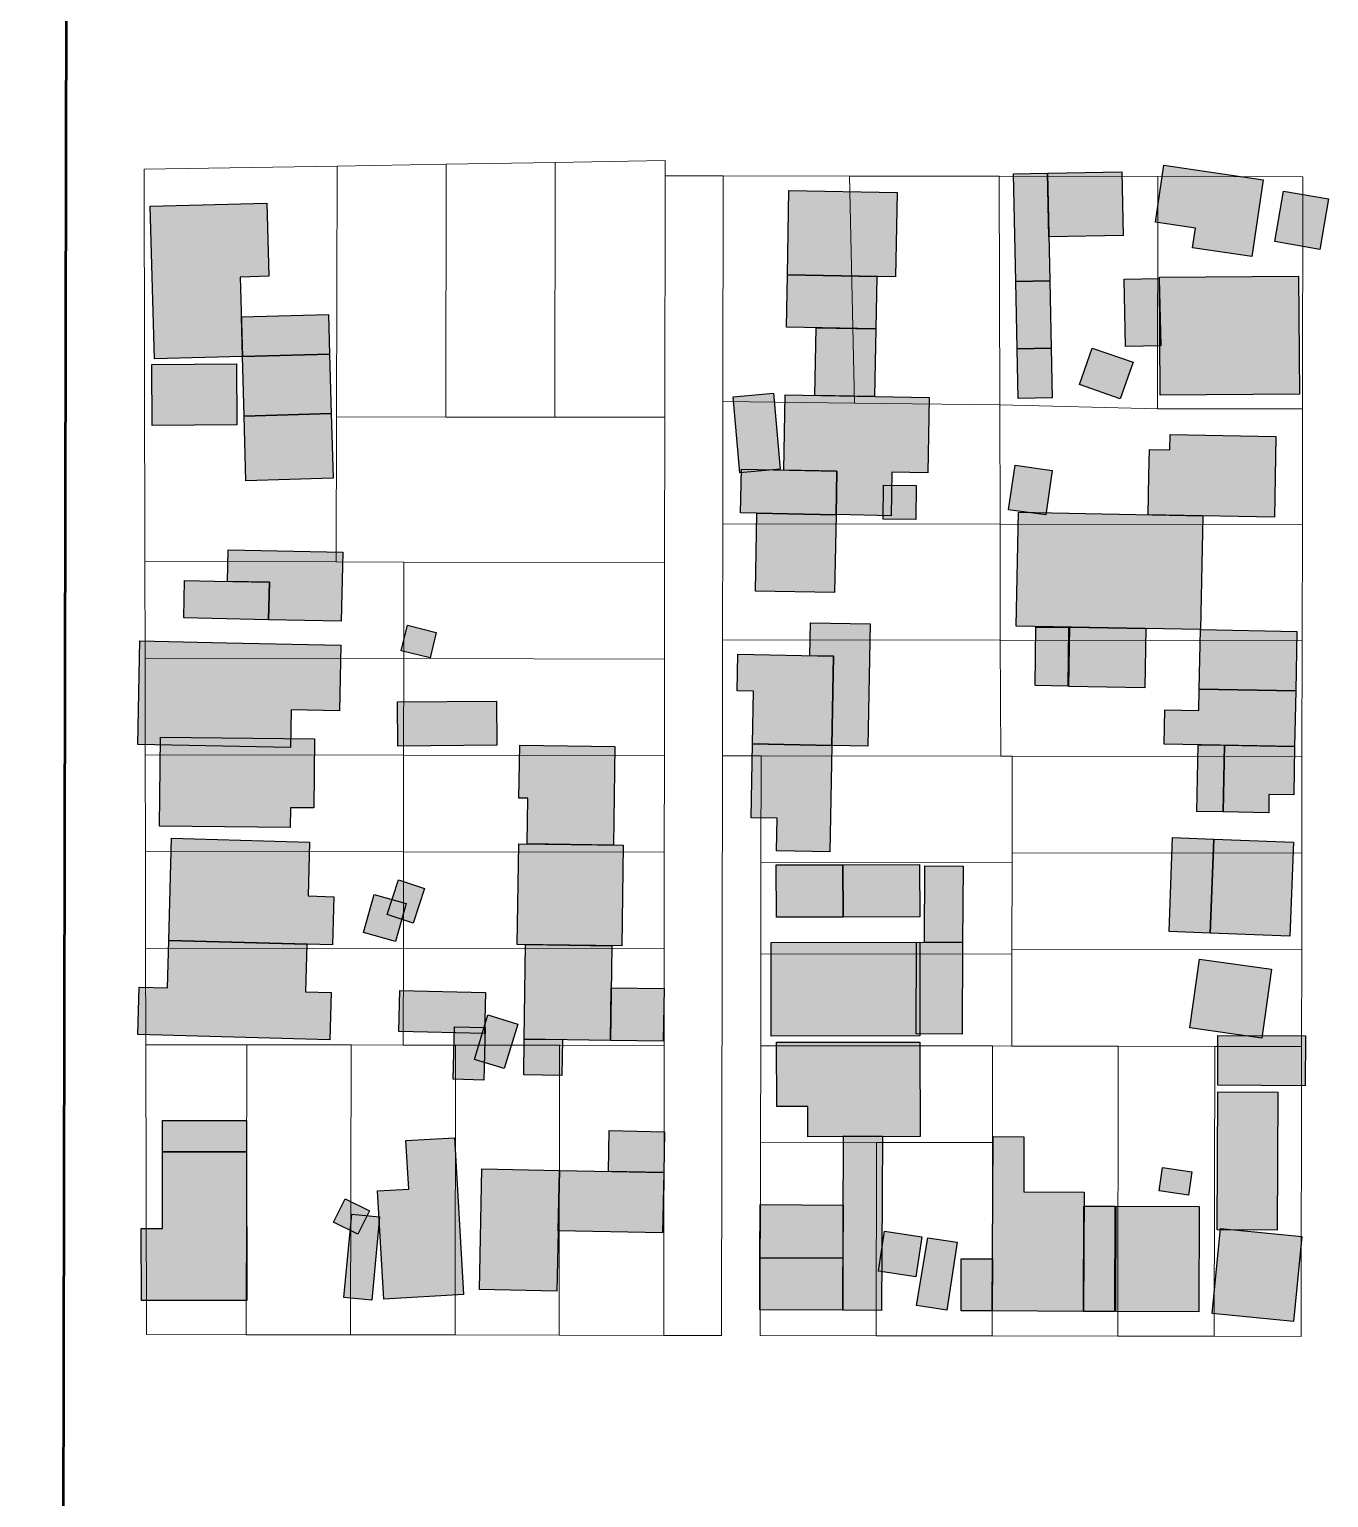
# Model space of a CAD drawing. Header units: millimetres. Extents: x -71 to 10084, y -63 to 6230.
# Drawn here: x 5423.4 to 5557.9, y 2720.1 to 2872 of the extents above; entities that cross this region are included whole.
import ezdxf

# ---------------------------------------------------------------- set-up
doc = ezdxf.new("R2010")
doc.units = ezdxf.units.MM
doc.layers.add('01. Manzanas Esc. Urbana', color=254, linetype='Continuous', lineweight=5, true_color=0xcccccc)
doc.layers.add('01. Parcelas Esc. Urbana', color=8, linetype='Continuous', lineweight=5, true_color=0x808080)
doc.layers.add('03. Vias Terciarias', color=252, linetype='Continuous', lineweight=50)
doc.layers.add('Edificaciones Pilar', color=50, linetype='Continuous')

msp = doc.modelspace()

# ---------------------------------------------------------------- hatches: boundary and pattern name
at = {"layer": 'Edificaciones Pilar', "transparency": 33554559}
for points in [[(5529.05, 2845.98), (5525.53, 2845.91), (5525.3, 2857.05), (5528.82, 2857.12), (5529.05, 2845.98)], [(5536.67, 2850.68), (5528.96, 2850.52), (5528.82, 2857.12), (5536.53, 2857.28), (5536.67, 2850.68)], [(5544.15, 2851.43), (5540, 2852.04), (5540.87, 2857.96), (5551.14, 2856.45), (5549.97, 2848.5), (5543.85, 2849.4), (5544.15, 2851.43)], [(5513.1, 2846.38), (5501.9, 2846.59), (5502.06, 2855.33), (5513.26, 2855.12), (5513.1, 2846.38)], [(5557.03, 2849.24), (5552.37, 2850.04), (5553.26, 2855.26), (5557.93, 2854.46), (5557.03, 2849.24)], [(5445.48, 2838.15), (5436.37, 2837.9), (5435.93, 2853.7), (5448.01, 2854.03), (5448.22, 2846.45), (5445.25, 2846.37), (5445.48, 2838.15)], [(5511.05, 2841.01), (5501.79, 2841.18), (5501.9, 2846.59), (5511.15, 2846.42), (5511.05, 2841.01)], [(5540.55, 2839.26), (5536.91, 2839.18), (5536.76, 2846.14), (5540.4, 2846.22), (5540.55, 2839.26)], [(5554.9, 2834.27), (5540.5, 2834.16), (5540.41, 2846.35), (5554.81, 2846.45), (5554.9, 2834.27)], [(5529.2, 2839.02), (5525.68, 2838.95), (5525.53, 2845.91), (5529.06, 2845.98), (5529.2, 2839.02)], [(5454.5, 2838.41), (5445.48, 2838.15), (5445.37, 2842.24), (5454.39, 2842.49), (5454.5, 2838.41)], [(5510.92, 2834.01), (5504.74, 2834.13), (5504.87, 2841.12), (5511.05, 2841.01), (5510.92, 2834.01)], [(5454.68, 2832.24), (5445.65, 2831.98), (5445.48, 2838.15), (5454.5, 2838.41), (5454.68, 2832.24)], [(5529.31, 2833.88), (5525.79, 2833.8), (5525.68, 2838.95), (5529.2, 2839.02), (5529.31, 2833.88)], [(5536.36, 2833.78), (5532.13, 2835.26), (5533.45, 2839.03), (5537.68, 2837.56), (5536.36, 2833.78)], [(5444.9, 2831.07), (5436.12, 2831.02), (5436.09, 2837.34), (5444.86, 2837.39), (5444.9, 2831.07)], [(5501.14, 2826.48), (5496.97, 2826.12), (5496.29, 2833.99), (5500.45, 2834.35), (5501.14, 2826.48)], [(5507.03, 2826.29), (5501.52, 2826.4), (5501.66, 2834.18), (5516.59, 2833.9), (5516.44, 2826.12), (5512.72, 2826.19), (5512.64, 2821.68), (5506.94, 2821.79), (5507.03, 2826.29)], [(5454.86, 2825.55), (5445.84, 2825.3), (5445.65, 2831.98), (5454.68, 2832.24), (5454.86, 2825.55)], [(5552.31, 2821.51), (5539.25, 2821.77), (5539.33, 2825.84), (5539.38, 2828.53), (5541.49, 2828.5), (5541.52, 2830.09), (5552.47, 2829.88), (5552.31, 2821.51)], [(5506.94, 2821.78), (5497.05, 2821.97), (5497.14, 2826.48), (5507.02, 2826.3), (5506.94, 2821.78)], [(5528.65, 2821.75), (5524.79, 2822.3), (5525.46, 2826.92), (5529.31, 2826.37), (5528.65, 2821.75)], [(5515.19, 2821.29), (5511.82, 2821.32), (5511.86, 2824.83), (5515.23, 2824.79), (5515.19, 2821.29)], [(5506.79, 2813.73), (5498.59, 2813.88), (5498.74, 2821.94), (5506.94, 2821.78), (5506.79, 2813.73)], [(5544.66, 2809.89), (5525.58, 2810.26), (5525.81, 2822.03), (5544.89, 2821.66), (5544.66, 2809.89)], [(5448.27, 2814.8), (5443.94, 2814.88), (5444.01, 2818.13), (5455.86, 2817.89), (5455.71, 2810.75), (5448.19, 2810.9), (5448.27, 2814.8)], [(5448.19, 2810.9), (5439.41, 2811.09), (5439.48, 2814.97), (5442.6, 2814.91), (5448.27, 2814.8), (5448.19, 2810.9)], [(5464.9, 2806.96), (5461.91, 2807.7), (5462.56, 2810.35), (5465.55, 2809.6), (5464.9, 2806.96)], [(5510.24, 2797.83), (5506.49, 2797.9), (5506.67, 2807.15), (5504.23, 2807.19), (5504.3, 2810.6), (5510.48, 2810.48), (5510.24, 2797.83)], [(5531.01, 2810.09), (5530.92, 2804.04), (5527.54, 2804.09), (5527.63, 2810.15), (5531.01, 2810.09)], [(5538.91, 2803.85), (5531.03, 2804), (5531.15, 2810.15), (5539.02, 2810), (5538.91, 2803.85)], [(5554.52, 2803.55), (5544.54, 2803.74), (5544.66, 2809.89), (5554.64, 2809.69), (5554.52, 2803.55)], [(5450.46, 2797.69), (5434.65, 2798), (5434.86, 2808.71), (5443.82, 2808.52), (5455.66, 2808.28), (5455.52, 2801.49), (5450.53, 2801.59), (5450.46, 2797.69)], [(5506.49, 2797.9), (5498.3, 2798.06), (5498.4, 2803.51), (5496.71, 2803.54), (5496.78, 2807.33), (5506.67, 2807.15), (5506.49, 2797.9)], [(5554.41, 2797.78), (5540.9, 2798.05), (5540.96, 2801.59), (5544.5, 2801.52), (5544.54, 2803.74), (5554.52, 2803.55), (5554.41, 2797.78)], [(5471.8, 2797.92), (5461.57, 2797.84), (5461.54, 2802.42), (5471.77, 2802.49), (5471.8, 2797.92)], [(5450.42, 2789.41), (5436.89, 2789.56), (5436.99, 2798.77), (5452.94, 2798.6), (5452.87, 2791.43), (5450.44, 2791.46), (5450.42, 2789.41)], [(5483.89, 2787.59), (5474.96, 2787.72), (5475.03, 2792.45), (5474.11, 2792.46), (5474.19, 2797.94), (5484.04, 2797.79), (5483.89, 2787.59)], [(5506.29, 2786.9), (5500.78, 2787), (5500.84, 2790.37), (5498.15, 2790.42), (5498.3, 2798.06), (5506.49, 2797.9), (5506.29, 2786.9)], [(5547.01, 2791.02), (5544.29, 2791.08), (5544.43, 2797.98), (5547.14, 2797.92), (5547.01, 2791.02)], [(5551.72, 2790.93), (5547.01, 2791.02), (5547.14, 2797.92), (5554.41, 2797.78), (5554.31, 2792.78), (5551.75, 2792.83), (5551.72, 2790.93)], [(5454.81, 2777.26), (5437.85, 2777.73), (5438.15, 2788.29), (5452.43, 2787.89), (5452.28, 2782.32), (5454.95, 2782.24), (5454.81, 2777.26)], [(5546.03, 2788.21), (5545.66, 2778.48), (5541.41, 2778.65), (5541.78, 2788.38), (5546.03, 2788.21)], [(5484.74, 2777.15), (5473.93, 2777.31), (5474.08, 2787.73), (5484.9, 2787.57), (5484.74, 2777.15)], [(5553.91, 2778.17), (5545.66, 2778.48), (5546.03, 2788.21), (5554.28, 2787.89), (5553.91, 2778.17)], [(5507.66, 2780.13), (5500.76, 2780.12), (5500.75, 2785.55), (5507.65, 2785.56), (5507.66, 2780.13)], [(5515.59, 2780.15), (5507.66, 2780.13), (5507.65, 2785.56), (5515.58, 2785.58), (5515.59, 2780.15)], [(5520.04, 2777.51), (5516.1, 2777.53), (5516.14, 2785.44), (5520.08, 2785.42), (5520.04, 2777.51)], [(5463.16, 2779.52), (5460.47, 2780.4), (5461.64, 2783.98), (5464.33, 2783.09), (5463.16, 2779.52)], [(5461.33, 2777.61), (5458, 2778.55), (5459.11, 2782.47), (5462.43, 2781.53), (5461.33, 2777.61)], [(5434.65, 2768), (5434.79, 2772.88), (5437.72, 2772.8), (5437.85, 2777.73), (5452.14, 2777.33), (5452, 2772.4), (5454.67, 2772.32), (5454.53, 2767.44), (5434.65, 2768)], [(5483.58, 2767.38), (5474.66, 2767.52), (5474.8, 2777.3), (5483.73, 2777.16), (5483.58, 2767.38)], [(5515.62, 2767.84), (5500.21, 2767.81), (5500.2, 2777.5), (5515.6, 2777.53), (5515.62, 2767.84)], [(5520, 2768.02), (5515.23, 2768.04), (5515.27, 2777.53), (5520.04, 2777.51), (5520, 2768.02)], [(5551.01, 2767.62), (5543.56, 2768.67), (5544.56, 2775.8), (5552.01, 2774.75), (5551.01, 2767.62)], [(5461.68, 2768.29), (5461.77, 2772.54), (5470.65, 2772.33), (5470.55, 2768.08), (5461.68, 2768.29)], [(5489.05, 2767.3), (5483.58, 2767.38), (5483.66, 2772.83), (5489.13, 2772.74), (5489.05, 2767.3)], [(5470.62, 2768.7), (5470.46, 2763.27), (5467.3, 2763.36), (5467.45, 2768.79), (5470.62, 2768.7)], [(5472.57, 2764.46), (5469.49, 2765.4), (5470.9, 2770.01), (5473.98, 2769.07), (5472.57, 2764.46)], [(5478.56, 2763.76), (5474.6, 2763.82), (5474.66, 2767.52), (5478.61, 2767.46), (5478.56, 2763.76)], [(5504.01, 2760.52), (5500.79, 2760.52), (5500.78, 2767.19), (5515.61, 2767.21), (5515.63, 2757.42), (5504.02, 2757.41), (5504.01, 2760.52)], [(5555.51, 2762.69), (5546.45, 2762.73), (5546.47, 2767.9), (5555.53, 2767.86), (5555.51, 2762.69)], [(5552.61, 2747.74), (5546.38, 2747.77), (5546.44, 2762.05), (5552.68, 2762.02), (5552.61, 2747.74)], [(5445.91, 2755.85), (5437.22, 2755.85), (5437.21, 2759.07), (5445.91, 2759.08), (5445.91, 2755.85)], [(5489.09, 2753.7), (5483.37, 2753.82), (5483.45, 2758.04), (5489.18, 2757.92), (5489.09, 2753.7)], [(5468.38, 2741.08), (5460.12, 2740.6), (5459.47, 2751.8), (5462.69, 2751.99), (5462.4, 2757.02), (5467.45, 2757.31), (5468.38, 2741.08)], [(5511.73, 2757.47), (5511.65, 2739.43), (5507.62, 2739.45), (5507.71, 2757.49), (5511.73, 2757.47)], [(5532.61, 2751.68), (5532.55, 2739.33), (5523.11, 2739.38), (5523.19, 2757.42), (5526.39, 2757.4), (5526.36, 2751.71), (5532.61, 2751.68)], [(5445.91, 2755.85), (5445.93, 2740.46), (5435.02, 2740.45), (5435.01, 2747.91), (5437.22, 2747.91), (5437.22, 2755.85), (5445.91, 2755.85)], [(5478.3, 2753.92), (5478.04, 2741.43), (5470.01, 2741.6), (5470.27, 2754.08), (5478.3, 2753.92)], [(5488.97, 2747.45), (5478.17, 2747.67), (5478.3, 2753.92), (5489.09, 2753.7), (5488.97, 2747.45)], [(5543.41, 2751.36), (5540.38, 2751.81), (5540.74, 2754.24), (5543.78, 2753.79), (5543.41, 2751.36)], [(5457.44, 2747.32), (5454.9, 2748.56), (5456.1, 2750.99), (5458.63, 2749.74), (5457.44, 2747.32)], [(5507.65, 2744.84), (5499.05, 2744.88), (5499.08, 2750.38), (5507.67, 2750.34), (5507.65, 2744.84)], [(5458.88, 2740.51), (5455.99, 2740.78), (5456.79, 2749.4), (5459.68, 2749.13), (5458.88, 2740.51)], [(5535.75, 2739.32), (5532.55, 2739.33), (5532.6, 2750.23), (5535.8, 2750.21), (5535.75, 2739.32)], [(5544.49, 2739.28), (5535.89, 2739.32), (5535.94, 2750.21), (5544.54, 2750.17), (5544.49, 2739.28)], [(5515.18, 2742.92), (5511.32, 2743.49), (5511.94, 2747.64), (5515.8, 2747.06), (5515.18, 2742.92)], [(5554.29, 2738.29), (5545.88, 2739.11), (5546.74, 2747.9), (5555.14, 2747.08), (5554.29, 2738.29)], [(5518.39, 2739.46), (5515.25, 2739.95), (5516.44, 2746.96), (5519.48, 2746.49), (5518.39, 2739.46)], [(5507.62, 2739.45), (5499.03, 2739.49), (5499.05, 2744.88), (5507.65, 2744.84), (5507.62, 2739.45)], [(5523.11, 2739.38), (5519.87, 2739.39), (5519.89, 2744.78), (5523.13, 2744.77), (5523.11, 2739.38)]]:
    msp.add_hatch(color=256, dxfattribs=at).paths.add_polyline_path(points, flags=0)

# ---------------------------------------------------------------- linework, layer by layer
at = {"layer": '01. Manzanas Esc. Urbana', "linetype": 'Continuous', "flags": 128}
msp.add_lwpolyline([(5555.21, 2820.75), (5555.19, 2808.75), (5555.17, 2796.75), (5555.16, 2786.75), (5555.15, 2776.75), (5555.13, 2766.75), (5555.09, 2736.75), (5546.09, 2736.76), (5536.09, 2736.78), (5523.09, 2736.8), (5511.09, 2736.81), (5499.09, 2736.83), (5499.12, 2756.83), (5499.13, 2766.83), (5499.14, 2776.33), (5499.16, 2785.83), (5499.17, 2796.83), (5495.17, 2796.84), (5495.09, 2736.84), (5489.09, 2736.84), (5478.27, 2736.87), (5467.49, 2736.89), (5456.68, 2736.91), (5445.88, 2736.92), (5435.54, 2736.93), (5435.48, 2766.92), (5435.46, 2776.93), (5435.44, 2786.93), (5435.42, 2796.92), (5435.4, 2806.93), (5435.37, 2816.95), (5435.29, 2857.55), (5455.29, 2857.86), (5466.57, 2858.04), (5477.87, 2858.24), (5489.24, 2858.43), (5489.26, 2856.84), (5495.26, 2856.84), (5508.32, 2856.83), (5523.81, 2856.8), (5540.25, 2856.78), (5555.25, 2856.75), (5555.22, 2832.75), (5555.21, 2820.75)], close=True, dxfattribs=at)
at = {"layer": '01. Parcelas Esc. Urbana', "linetype": 'Continuous', "flags": 128}
for points in [[(5466.57, 2858.04), (5477.87, 2858.24), (5477.82, 2831.89), (5466.52, 2831.89), (5466.57, 2858.04)], [(5466.57, 2858.04), (5477.87, 2858.24), (5477.82, 2831.89), (5466.52, 2831.89), (5466.57, 2858.04)], [(5489.24, 2858.43), (5489.26, 2856.84), (5489.22, 2831.86), (5477.82, 2831.89), (5477.87, 2858.24), (5489.24, 2858.43)], [(5489.24, 2858.43), (5489.26, 2856.84), (5489.22, 2831.86), (5477.82, 2831.89), (5477.87, 2858.24), (5489.24, 2858.43)], [(5455.29, 2857.86), (5455.23, 2831.92), (5455.2, 2816.91), (5435.37, 2816.95), (5435.29, 2857.55), (5455.29, 2857.86)], [(5455.29, 2857.86), (5455.23, 2831.92), (5455.2, 2816.91), (5435.37, 2816.95), (5435.29, 2857.55), (5455.29, 2857.86)], [(5455.29, 2857.86), (5466.57, 2858.04), (5466.52, 2831.89), (5455.23, 2831.92), (5455.29, 2857.86)], [(5455.29, 2857.86), (5466.57, 2858.04), (5466.52, 2831.89), (5455.23, 2831.92), (5455.29, 2857.86)], [(5489.19, 2816.85), (5489.22, 2831.86), (5489.26, 2856.84), (5495.26, 2856.84), (5495.22, 2833.51), (5495.21, 2820.84), (5495.19, 2808.84), (5495.17, 2796.84), (5495.09, 2736.84), (5489.09, 2736.84), (5489.13, 2766.84), (5489.13, 2776.86), (5489.15, 2786.85), (5489.17, 2796.84), (5489.19, 2806.84), (5489.19, 2816.85)], [(5489.19, 2816.85), (5489.22, 2831.86), (5489.26, 2856.84), (5495.26, 2856.84), (5495.22, 2833.51), (5495.21, 2820.84), (5495.19, 2808.84), (5495.17, 2796.84), (5495.09, 2736.84), (5489.09, 2736.84), (5489.13, 2766.84), (5489.13, 2776.86), (5489.15, 2786.85), (5489.17, 2796.84), (5489.19, 2806.84), (5489.19, 2816.85)], [(5495.26, 2856.84), (5508.32, 2856.83), (5508.83, 2833.33), (5495.22, 2833.51), (5495.26, 2856.84)], [(5495.26, 2856.84), (5508.32, 2856.83), (5508.83, 2833.33), (5495.22, 2833.51), (5495.26, 2856.84)], [(5508.32, 2856.83), (5523.81, 2856.8), (5523.88, 2833.15), (5508.83, 2833.33), (5508.32, 2856.83)], [(5508.32, 2856.83), (5523.81, 2856.8), (5523.88, 2833.15), (5508.83, 2833.33), (5508.32, 2856.83)], [(5523.88, 2833.15), (5523.81, 2856.8), (5540.25, 2856.78), (5540.22, 2832.72), (5523.88, 2833.15)], [(5523.88, 2833.15), (5523.81, 2856.8), (5540.25, 2856.78), (5540.22, 2832.72), (5523.88, 2833.15)], [(5540.22, 2832.72), (5540.25, 2856.78), (5555.25, 2856.75), (5555.22, 2832.75), (5540.22, 2832.72)], [(5540.22, 2832.72), (5540.25, 2856.78), (5555.25, 2856.75), (5555.22, 2832.75), (5540.22, 2832.72)], [(5495.22, 2833.51), (5508.83, 2833.33), (5523.88, 2833.15), (5523.91, 2820.8), (5495.21, 2820.84), (5495.22, 2833.51)], [(5495.22, 2833.51), (5508.83, 2833.33), (5523.88, 2833.15), (5523.91, 2820.8), (5495.21, 2820.84), (5495.22, 2833.51)], [(5523.88, 2833.15), (5540.22, 2832.72), (5555.22, 2832.75), (5555.21, 2820.75), (5523.91, 2820.8), (5523.88, 2833.15)], [(5523.88, 2833.15), (5540.22, 2832.72), (5555.22, 2832.75), (5555.21, 2820.75), (5523.91, 2820.8), (5523.88, 2833.15)], [(5477.82, 2831.89), (5489.22, 2831.86), (5489.19, 2816.85), (5462.2, 2816.88), (5455.2, 2816.91), (5455.23, 2831.92), (5466.52, 2831.89), (5477.82, 2831.89)], [(5477.82, 2831.89), (5489.22, 2831.86), (5489.19, 2816.85), (5462.2, 2816.88), (5455.2, 2816.91), (5455.23, 2831.92), (5466.52, 2831.89), (5477.82, 2831.89)], [(5495.19, 2808.84), (5495.21, 2820.84), (5523.91, 2820.8), (5523.94, 2808.8), (5495.19, 2808.84)], [(5495.19, 2808.84), (5495.21, 2820.84), (5523.91, 2820.8), (5523.94, 2808.8), (5495.19, 2808.84)], [(5555.21, 2820.75), (5555.19, 2808.75), (5523.94, 2808.8), (5523.91, 2820.8), (5555.21, 2820.75)], [(5555.21, 2820.75), (5555.19, 2808.75), (5523.94, 2808.8), (5523.91, 2820.8), (5555.21, 2820.75)], [(5435.4, 2806.93), (5435.37, 2816.95), (5455.2, 2816.91), (5462.2, 2816.88), (5462.18, 2806.89), (5435.4, 2806.93)], [(5435.4, 2806.93), (5435.37, 2816.95), (5455.2, 2816.91), (5462.2, 2816.88), (5462.18, 2806.89), (5435.4, 2806.93)], [(5462.2, 2816.88), (5489.19, 2816.85), (5489.19, 2806.84), (5462.18, 2806.89), (5462.2, 2816.88)], [(5462.2, 2816.88), (5489.19, 2816.85), (5489.19, 2806.84), (5462.18, 2806.89), (5462.2, 2816.88)], [(5495.19, 2808.84), (5523.94, 2808.8), (5523.99, 2796.79), (5499.17, 2796.83), (5495.17, 2796.84), (5495.19, 2808.84)], [(5495.19, 2808.84), (5523.94, 2808.8), (5523.99, 2796.79), (5499.17, 2796.83), (5495.17, 2796.84), (5495.19, 2808.84)], [(5523.94, 2808.8), (5555.19, 2808.75), (5555.17, 2796.75), (5525.17, 2796.79), (5523.99, 2796.79), (5523.94, 2808.8)], [(5523.94, 2808.8), (5555.19, 2808.75), (5555.17, 2796.75), (5525.17, 2796.79), (5523.99, 2796.79), (5523.94, 2808.8)], [(5435.42, 2796.92), (5435.4, 2806.93), (5462.18, 2806.89), (5462.16, 2796.89), (5435.42, 2796.92)], [(5435.42, 2796.92), (5435.4, 2806.93), (5462.18, 2806.89), (5462.16, 2796.89), (5435.42, 2796.92)], [(5462.16, 2796.89), (5462.18, 2806.89), (5489.19, 2806.84), (5489.17, 2796.84), (5462.16, 2796.89)], [(5462.16, 2796.89), (5462.18, 2806.89), (5489.19, 2806.84), (5489.17, 2796.84), (5462.16, 2796.89)], [(5435.42, 2796.92), (5462.16, 2796.89), (5462.14, 2786.9), (5435.44, 2786.93), (5435.42, 2796.92)], [(5435.42, 2796.92), (5462.16, 2796.89), (5462.14, 2786.9), (5435.44, 2786.93), (5435.42, 2796.92)], [(5462.16, 2796.89), (5489.17, 2796.84), (5489.15, 2786.85), (5462.14, 2786.9), (5462.16, 2796.89)], [(5462.16, 2796.89), (5489.17, 2796.84), (5489.15, 2786.85), (5462.14, 2786.9), (5462.16, 2796.89)], [(5499.16, 2785.83), (5499.17, 2796.83), (5523.99, 2796.79), (5525.17, 2796.79), (5525.16, 2786.79), (5525.16, 2785.79), (5499.16, 2785.83)], [(5499.16, 2785.83), (5499.17, 2796.83), (5523.99, 2796.79), (5525.17, 2796.79), (5525.16, 2786.79), (5525.16, 2785.79), (5499.16, 2785.83)], [(5525.17, 2796.79), (5555.17, 2796.75), (5555.16, 2786.75), (5525.16, 2786.79), (5525.17, 2796.79)], [(5525.17, 2796.79), (5555.17, 2796.75), (5555.16, 2786.75), (5525.16, 2786.79), (5525.17, 2796.79)], [(5435.46, 2776.93), (5435.44, 2786.93), (5462.14, 2786.9), (5462.14, 2776.88), (5435.46, 2776.93)], [(5435.46, 2776.93), (5435.44, 2786.93), (5462.14, 2786.9), (5462.14, 2776.88), (5435.46, 2776.93)], [(5462.14, 2786.9), (5489.15, 2786.85), (5489.13, 2776.86), (5462.14, 2776.88), (5462.14, 2786.9)], [(5462.14, 2786.9), (5489.15, 2786.85), (5489.13, 2776.86), (5462.14, 2776.88), (5462.14, 2786.9)], [(5525.16, 2785.79), (5525.16, 2786.79), (5555.16, 2786.75), (5555.15, 2776.75), (5525.14, 2776.79), (5525.16, 2785.79)], [(5525.16, 2785.79), (5525.16, 2786.79), (5555.16, 2786.75), (5555.15, 2776.75), (5525.14, 2776.79), (5525.16, 2785.79)], [(5499.16, 2785.83), (5525.16, 2785.79), (5525.14, 2776.79), (5525.14, 2776.29), (5499.14, 2776.33), (5499.16, 2785.83)], [(5499.16, 2785.83), (5525.16, 2785.79), (5525.14, 2776.79), (5525.14, 2776.29), (5499.14, 2776.33), (5499.16, 2785.83)], [(5499.16, 2785.83), (5525.16, 2785.79), (5525.14, 2776.79), (5525.14, 2776.29), (5499.14, 2776.33), (5499.16, 2785.83)], [(5435.46, 2776.93), (5462.14, 2776.88), (5462.12, 2766.89), (5456.72, 2766.91), (5445.92, 2766.92), (5435.48, 2766.92), (5435.46, 2776.93)], [(5435.46, 2776.93), (5462.14, 2776.88), (5462.12, 2766.89), (5456.72, 2766.91), (5445.92, 2766.92), (5435.48, 2766.92), (5435.46, 2776.93)], [(5489.13, 2766.84), (5478.31, 2766.87), (5467.54, 2766.89), (5462.12, 2766.89), (5462.14, 2776.88), (5489.13, 2776.86), (5489.13, 2766.84)], [(5489.13, 2766.84), (5478.31, 2766.87), (5467.54, 2766.89), (5462.12, 2766.89), (5462.14, 2776.88), (5489.13, 2776.86), (5489.13, 2766.84)], [(5499.13, 2766.83), (5499.14, 2776.33), (5525.14, 2776.29), (5525.13, 2766.79), (5523.13, 2766.8), (5499.13, 2766.83)], [(5499.13, 2766.83), (5499.14, 2776.33), (5525.14, 2776.29), (5525.13, 2766.79), (5523.13, 2766.8), (5499.13, 2766.83)], [(5525.13, 2766.79), (5525.14, 2776.29), (5525.14, 2776.79), (5555.15, 2776.75), (5555.13, 2766.75), (5546.13, 2766.76), (5536.13, 2766.78), (5525.13, 2766.79)], [(5525.13, 2766.79), (5525.14, 2776.29), (5525.14, 2776.79), (5555.15, 2776.75), (5555.13, 2766.75), (5546.13, 2766.76), (5536.13, 2766.78), (5525.13, 2766.79)], [(5435.54, 2736.93), (5435.48, 2766.92), (5445.92, 2766.92), (5445.88, 2736.92), (5435.54, 2736.93)], [(5435.54, 2736.93), (5435.48, 2766.92), (5445.92, 2766.92), (5445.88, 2736.92), (5435.54, 2736.93)], [(5445.92, 2766.92), (5456.72, 2766.91), (5456.68, 2736.91), (5445.88, 2736.92), (5445.92, 2766.92)], [(5445.92, 2766.92), (5456.72, 2766.91), (5456.68, 2736.91), (5445.88, 2736.92), (5445.92, 2766.92)], [(5456.68, 2736.91), (5456.72, 2766.91), (5462.12, 2766.89), (5467.54, 2766.89), (5467.49, 2736.89), (5456.68, 2736.91)], [(5456.68, 2736.91), (5456.72, 2766.91), (5462.12, 2766.89), (5467.54, 2766.89), (5467.49, 2736.89), (5456.68, 2736.91)], [(5467.49, 2736.89), (5467.54, 2766.89), (5478.31, 2766.87), (5478.27, 2736.87), (5467.49, 2736.89)], [(5467.49, 2736.89), (5467.54, 2766.89), (5478.31, 2766.87), (5478.27, 2736.87), (5467.49, 2736.89)], [(5478.31, 2766.87), (5489.13, 2766.84), (5489.09, 2736.84), (5478.27, 2736.87), (5478.31, 2766.87)], [(5478.31, 2766.87), (5489.13, 2766.84), (5489.09, 2736.84), (5478.27, 2736.87), (5478.31, 2766.87)], [(5499.13, 2766.83), (5523.13, 2766.8), (5523.12, 2756.8), (5511.12, 2756.81), (5499.12, 2756.83), (5499.13, 2766.83)], [(5499.13, 2766.83), (5523.13, 2766.8), (5523.12, 2756.8), (5511.12, 2756.81), (5499.12, 2756.83), (5499.13, 2766.83)], [(5523.09, 2736.8), (5523.12, 2756.8), (5523.13, 2766.8), (5525.13, 2766.79), (5536.13, 2766.78), (5536.09, 2736.78), (5523.09, 2736.8)], [(5523.09, 2736.8), (5523.12, 2756.8), (5523.13, 2766.8), (5525.13, 2766.79), (5536.13, 2766.78), (5536.09, 2736.78), (5523.09, 2736.8)], [(5536.09, 2736.78), (5536.13, 2766.78), (5546.13, 2766.76), (5546.09, 2736.76), (5536.09, 2736.78)], [(5536.09, 2736.78), (5536.13, 2766.78), (5546.13, 2766.76), (5546.09, 2736.76), (5536.09, 2736.78)], [(5546.13, 2766.76), (5555.13, 2766.75), (5555.09, 2736.75), (5546.09, 2736.76), (5546.13, 2766.76)], [(5546.13, 2766.76), (5555.13, 2766.75), (5555.09, 2736.75), (5546.09, 2736.76), (5546.13, 2766.76)], [(5499.09, 2736.83), (5499.12, 2756.83), (5511.12, 2756.81), (5511.09, 2736.81), (5499.09, 2736.83)], [(5499.09, 2736.83), (5499.12, 2756.83), (5511.12, 2756.81), (5511.09, 2736.81), (5499.09, 2736.83)], [(5511.09, 2736.81), (5511.12, 2756.81), (5523.12, 2756.8), (5523.09, 2736.8), (5511.09, 2736.81)], [(5511.09, 2736.81), (5511.12, 2756.81), (5523.12, 2756.8), (5523.09, 2736.8), (5511.09, 2736.81)]]:
    msp.add_lwpolyline(points, close=True, dxfattribs=at)
at = {"layer": '03. Vias Terciarias', "linetype": 'Continuous'}
msp.add_lwpolyline([(5423.42, 894.85), (5429.15, 3850.28), (5461.74, 3892.22)], dxfattribs=at)
at = {"layer": 'Edificaciones Pilar', "linetype": 'Continuous', "flags": 128}
for points in [[(5529.05, 2845.98), (5525.53, 2845.91), (5525.3, 2857.05), (5528.82, 2857.12), (5529.05, 2845.98)], [(5536.67, 2850.68), (5528.96, 2850.52), (5528.82, 2857.12), (5536.53, 2857.28), (5536.67, 2850.68)], [(5544.15, 2851.43), (5540, 2852.04), (5540.87, 2857.96), (5551.14, 2856.45), (5549.97, 2848.5), (5543.85, 2849.4), (5544.15, 2851.43)], [(5513.1, 2846.38), (5501.9, 2846.59), (5502.06, 2855.33), (5513.26, 2855.12), (5513.1, 2846.38)], [(5557.03, 2849.24), (5552.37, 2850.04), (5553.26, 2855.26), (5557.93, 2854.46), (5557.03, 2849.24)], [(5445.48, 2838.15), (5436.37, 2837.9), (5435.93, 2853.7), (5448.01, 2854.03), (5448.22, 2846.45), (5445.25, 2846.37), (5445.48, 2838.15)], [(5511.05, 2841.01), (5501.79, 2841.18), (5501.9, 2846.59), (5511.15, 2846.42), (5511.05, 2841.01)], [(5540.55, 2839.26), (5536.91, 2839.18), (5536.76, 2846.14), (5540.4, 2846.22), (5540.55, 2839.26)], [(5554.9, 2834.27), (5540.5, 2834.16), (5540.41, 2846.35), (5554.81, 2846.45), (5554.9, 2834.27)], [(5529.2, 2839.02), (5525.68, 2838.95), (5525.53, 2845.91), (5529.06, 2845.98), (5529.2, 2839.02)], [(5454.5, 2838.41), (5445.48, 2838.15), (5445.37, 2842.24), (5454.39, 2842.49), (5454.5, 2838.41)], [(5510.92, 2834.01), (5504.74, 2834.13), (5504.87, 2841.12), (5511.05, 2841.01), (5510.92, 2834.01)], [(5454.68, 2832.24), (5445.65, 2831.98), (5445.48, 2838.15), (5454.5, 2838.41), (5454.68, 2832.24)], [(5529.31, 2833.88), (5525.79, 2833.8), (5525.68, 2838.95), (5529.2, 2839.02), (5529.31, 2833.88)], [(5536.36, 2833.78), (5532.13, 2835.26), (5533.45, 2839.03), (5537.68, 2837.56), (5536.36, 2833.78)], [(5444.9, 2831.07), (5436.12, 2831.02), (5436.09, 2837.34), (5444.86, 2837.39), (5444.9, 2831.07)], [(5501.14, 2826.48), (5496.97, 2826.12), (5496.29, 2833.99), (5500.45, 2834.35), (5501.14, 2826.48)], [(5507.03, 2826.29), (5501.52, 2826.4), (5501.66, 2834.18), (5516.59, 2833.9), (5516.44, 2826.12), (5512.72, 2826.19), (5512.64, 2821.68), (5506.94, 2821.79), (5507.03, 2826.29)], [(5454.86, 2825.55), (5445.84, 2825.3), (5445.65, 2831.98), (5454.68, 2832.24), (5454.86, 2825.55)], [(5552.31, 2821.51), (5539.25, 2821.77), (5539.33, 2825.84), (5539.38, 2828.53), (5541.49, 2828.5), (5541.52, 2830.09), (5552.47, 2829.88), (5552.31, 2821.51)], [(5506.94, 2821.78), (5497.05, 2821.97), (5497.14, 2826.48), (5507.02, 2826.3), (5506.94, 2821.78)], [(5528.65, 2821.75), (5524.79, 2822.3), (5525.46, 2826.92), (5529.31, 2826.37), (5528.65, 2821.75)], [(5515.19, 2821.29), (5511.82, 2821.32), (5511.86, 2824.83), (5515.23, 2824.79), (5515.19, 2821.29)], [(5506.79, 2813.73), (5498.59, 2813.88), (5498.74, 2821.94), (5506.94, 2821.78), (5506.79, 2813.73)], [(5544.66, 2809.89), (5525.58, 2810.26), (5525.81, 2822.03), (5544.89, 2821.66), (5544.66, 2809.89)], [(5448.27, 2814.8), (5443.94, 2814.88), (5444.01, 2818.13), (5455.86, 2817.89), (5455.71, 2810.75), (5448.19, 2810.9), (5448.27, 2814.8)], [(5448.19, 2810.9), (5439.41, 2811.09), (5439.48, 2814.97), (5442.6, 2814.91), (5448.27, 2814.8), (5448.19, 2810.9)], [(5464.9, 2806.96), (5461.91, 2807.7), (5462.56, 2810.35), (5465.55, 2809.6), (5464.9, 2806.96)], [(5510.24, 2797.83), (5506.49, 2797.9), (5506.67, 2807.15), (5504.23, 2807.19), (5504.3, 2810.6), (5510.48, 2810.48), (5510.24, 2797.83)], [(5531.01, 2810.09), (5530.92, 2804.04), (5527.54, 2804.09), (5527.63, 2810.15), (5531.01, 2810.09)], [(5538.91, 2803.85), (5531.03, 2804), (5531.15, 2810.15), (5539.02, 2810), (5538.91, 2803.85)], [(5554.52, 2803.55), (5544.54, 2803.74), (5544.66, 2809.89), (5554.64, 2809.69), (5554.52, 2803.55)], [(5450.46, 2797.69), (5434.65, 2798), (5434.86, 2808.71), (5443.82, 2808.52), (5455.66, 2808.28), (5455.52, 2801.49), (5450.53, 2801.59), (5450.46, 2797.69)], [(5506.49, 2797.9), (5498.3, 2798.06), (5498.4, 2803.51), (5496.71, 2803.54), (5496.78, 2807.33), (5506.67, 2807.15), (5506.49, 2797.9)], [(5554.41, 2797.78), (5540.9, 2798.05), (5540.96, 2801.59), (5544.5, 2801.52), (5544.54, 2803.74), (5554.52, 2803.55), (5554.41, 2797.78)], [(5471.8, 2797.92), (5461.57, 2797.84), (5461.54, 2802.42), (5471.77, 2802.49), (5471.8, 2797.92)], [(5450.42, 2789.41), (5436.89, 2789.56), (5436.99, 2798.77), (5452.94, 2798.6), (5452.87, 2791.43), (5450.44, 2791.46), (5450.42, 2789.41)], [(5483.89, 2787.59), (5474.96, 2787.72), (5475.03, 2792.45), (5474.11, 2792.46), (5474.19, 2797.94), (5484.04, 2797.79), (5483.89, 2787.59)], [(5506.29, 2786.9), (5500.78, 2787), (5500.84, 2790.37), (5498.15, 2790.42), (5498.3, 2798.06), (5506.49, 2797.9), (5506.29, 2786.9)], [(5547.01, 2791.02), (5544.29, 2791.08), (5544.43, 2797.98), (5547.14, 2797.92), (5547.01, 2791.02)], [(5551.72, 2790.93), (5547.01, 2791.02), (5547.14, 2797.92), (5554.41, 2797.78), (5554.31, 2792.78), (5551.75, 2792.83), (5551.72, 2790.93)], [(5454.81, 2777.26), (5437.85, 2777.73), (5438.15, 2788.29), (5452.43, 2787.89), (5452.28, 2782.32), (5454.95, 2782.24), (5454.81, 2777.26)], [(5546.03, 2788.21), (5545.66, 2778.48), (5541.41, 2778.65), (5541.78, 2788.38), (5546.03, 2788.21)], [(5484.74, 2777.15), (5473.93, 2777.31), (5474.08, 2787.73), (5484.9, 2787.57), (5484.74, 2777.15)], [(5553.91, 2778.17), (5545.66, 2778.48), (5546.03, 2788.21), (5554.28, 2787.89), (5553.91, 2778.17)], [(5507.66, 2780.13), (5500.76, 2780.12), (5500.75, 2785.55), (5507.65, 2785.56), (5507.66, 2780.13)], [(5515.59, 2780.15), (5507.66, 2780.13), (5507.65, 2785.56), (5515.58, 2785.58), (5515.59, 2780.15)], [(5520.04, 2777.51), (5516.1, 2777.53), (5516.14, 2785.44), (5520.08, 2785.42), (5520.04, 2777.51)], [(5463.16, 2779.52), (5460.47, 2780.4), (5461.64, 2783.98), (5464.33, 2783.09), (5463.16, 2779.52)], [(5461.33, 2777.61), (5458, 2778.55), (5459.11, 2782.47), (5462.43, 2781.53), (5461.33, 2777.61)], [(5434.65, 2768), (5434.79, 2772.88), (5437.72, 2772.8), (5437.85, 2777.73), (5452.14, 2777.33), (5452, 2772.4), (5454.67, 2772.32), (5454.53, 2767.44), (5434.65, 2768)], [(5483.58, 2767.38), (5474.66, 2767.52), (5474.8, 2777.3), (5483.73, 2777.16), (5483.58, 2767.38)], [(5515.62, 2767.84), (5500.21, 2767.81), (5500.2, 2777.5), (5515.6, 2777.53), (5515.62, 2767.84)], [(5520, 2768.02), (5515.23, 2768.04), (5515.27, 2777.53), (5520.04, 2777.51), (5520, 2768.02)], [(5551.01, 2767.62), (5543.56, 2768.67), (5544.56, 2775.8), (5552.01, 2774.75), (5551.01, 2767.62)], [(5461.68, 2768.29), (5461.77, 2772.54), (5470.65, 2772.33), (5470.55, 2768.08), (5461.68, 2768.29)], [(5489.05, 2767.3), (5483.58, 2767.38), (5483.66, 2772.83), (5489.13, 2772.74), (5489.05, 2767.3)], [(5470.62, 2768.7), (5470.46, 2763.27), (5467.3, 2763.36), (5467.45, 2768.79), (5470.62, 2768.7)], [(5472.57, 2764.46), (5469.49, 2765.4), (5470.9, 2770.01), (5473.98, 2769.07), (5472.57, 2764.46)], [(5478.56, 2763.76), (5474.6, 2763.82), (5474.66, 2767.52), (5478.61, 2767.46), (5478.56, 2763.76)], [(5504.01, 2760.52), (5500.79, 2760.52), (5500.78, 2767.19), (5515.61, 2767.21), (5515.63, 2757.42), (5504.02, 2757.41), (5504.01, 2760.52)], [(5555.51, 2762.69), (5546.45, 2762.73), (5546.47, 2767.9), (5555.53, 2767.86), (5555.51, 2762.69)], [(5552.61, 2747.74), (5546.38, 2747.77), (5546.44, 2762.05), (5552.68, 2762.02), (5552.61, 2747.74)], [(5445.91, 2755.85), (5437.22, 2755.85), (5437.21, 2759.07), (5445.91, 2759.08), (5445.91, 2755.85)], [(5489.09, 2753.7), (5483.37, 2753.82), (5483.45, 2758.04), (5489.18, 2757.92), (5489.09, 2753.7)], [(5468.38, 2741.08), (5460.12, 2740.6), (5459.47, 2751.8), (5462.69, 2751.99), (5462.4, 2757.02), (5467.45, 2757.31), (5468.38, 2741.08)], [(5511.73, 2757.47), (5511.65, 2739.43), (5507.62, 2739.45), (5507.71, 2757.49), (5511.73, 2757.47)], [(5532.61, 2751.68), (5532.55, 2739.33), (5523.11, 2739.38), (5523.19, 2757.42), (5526.39, 2757.4), (5526.36, 2751.71), (5532.61, 2751.68)], [(5445.91, 2755.85), (5445.93, 2740.46), (5435.02, 2740.45), (5435.01, 2747.91), (5437.22, 2747.91), (5437.22, 2755.85), (5445.91, 2755.85)], [(5478.3, 2753.92), (5478.04, 2741.43), (5470.01, 2741.6), (5470.27, 2754.08), (5478.3, 2753.92)], [(5488.97, 2747.45), (5478.17, 2747.67), (5478.3, 2753.92), (5489.09, 2753.7), (5488.97, 2747.45)], [(5543.41, 2751.36), (5540.38, 2751.81), (5540.74, 2754.24), (5543.78, 2753.79), (5543.41, 2751.36)], [(5457.44, 2747.32), (5454.9, 2748.56), (5456.1, 2750.99), (5458.63, 2749.74), (5457.44, 2747.32)], [(5507.65, 2744.84), (5499.05, 2744.88), (5499.08, 2750.38), (5507.67, 2750.34), (5507.65, 2744.84)], [(5458.88, 2740.51), (5455.99, 2740.78), (5456.79, 2749.4), (5459.68, 2749.13), (5458.88, 2740.51)], [(5535.75, 2739.32), (5532.55, 2739.33), (5532.6, 2750.23), (5535.8, 2750.21), (5535.75, 2739.32)], [(5544.49, 2739.28), (5535.89, 2739.32), (5535.94, 2750.21), (5544.54, 2750.17), (5544.49, 2739.28)], [(5515.18, 2742.92), (5511.32, 2743.49), (5511.94, 2747.64), (5515.8, 2747.06), (5515.18, 2742.92)], [(5554.29, 2738.29), (5545.88, 2739.11), (5546.74, 2747.9), (5555.14, 2747.08), (5554.29, 2738.29)], [(5518.39, 2739.46), (5515.25, 2739.95), (5516.44, 2746.96), (5519.48, 2746.49), (5518.39, 2739.46)], [(5507.62, 2739.45), (5499.03, 2739.49), (5499.05, 2744.88), (5507.65, 2744.84), (5507.62, 2739.45)], [(5523.11, 2739.38), (5519.87, 2739.39), (5519.89, 2744.78), (5523.13, 2744.77), (5523.11, 2739.38)]]:
    msp.add_lwpolyline(points, close=True, dxfattribs=at)

doc.saveas('drawing.dxf')
